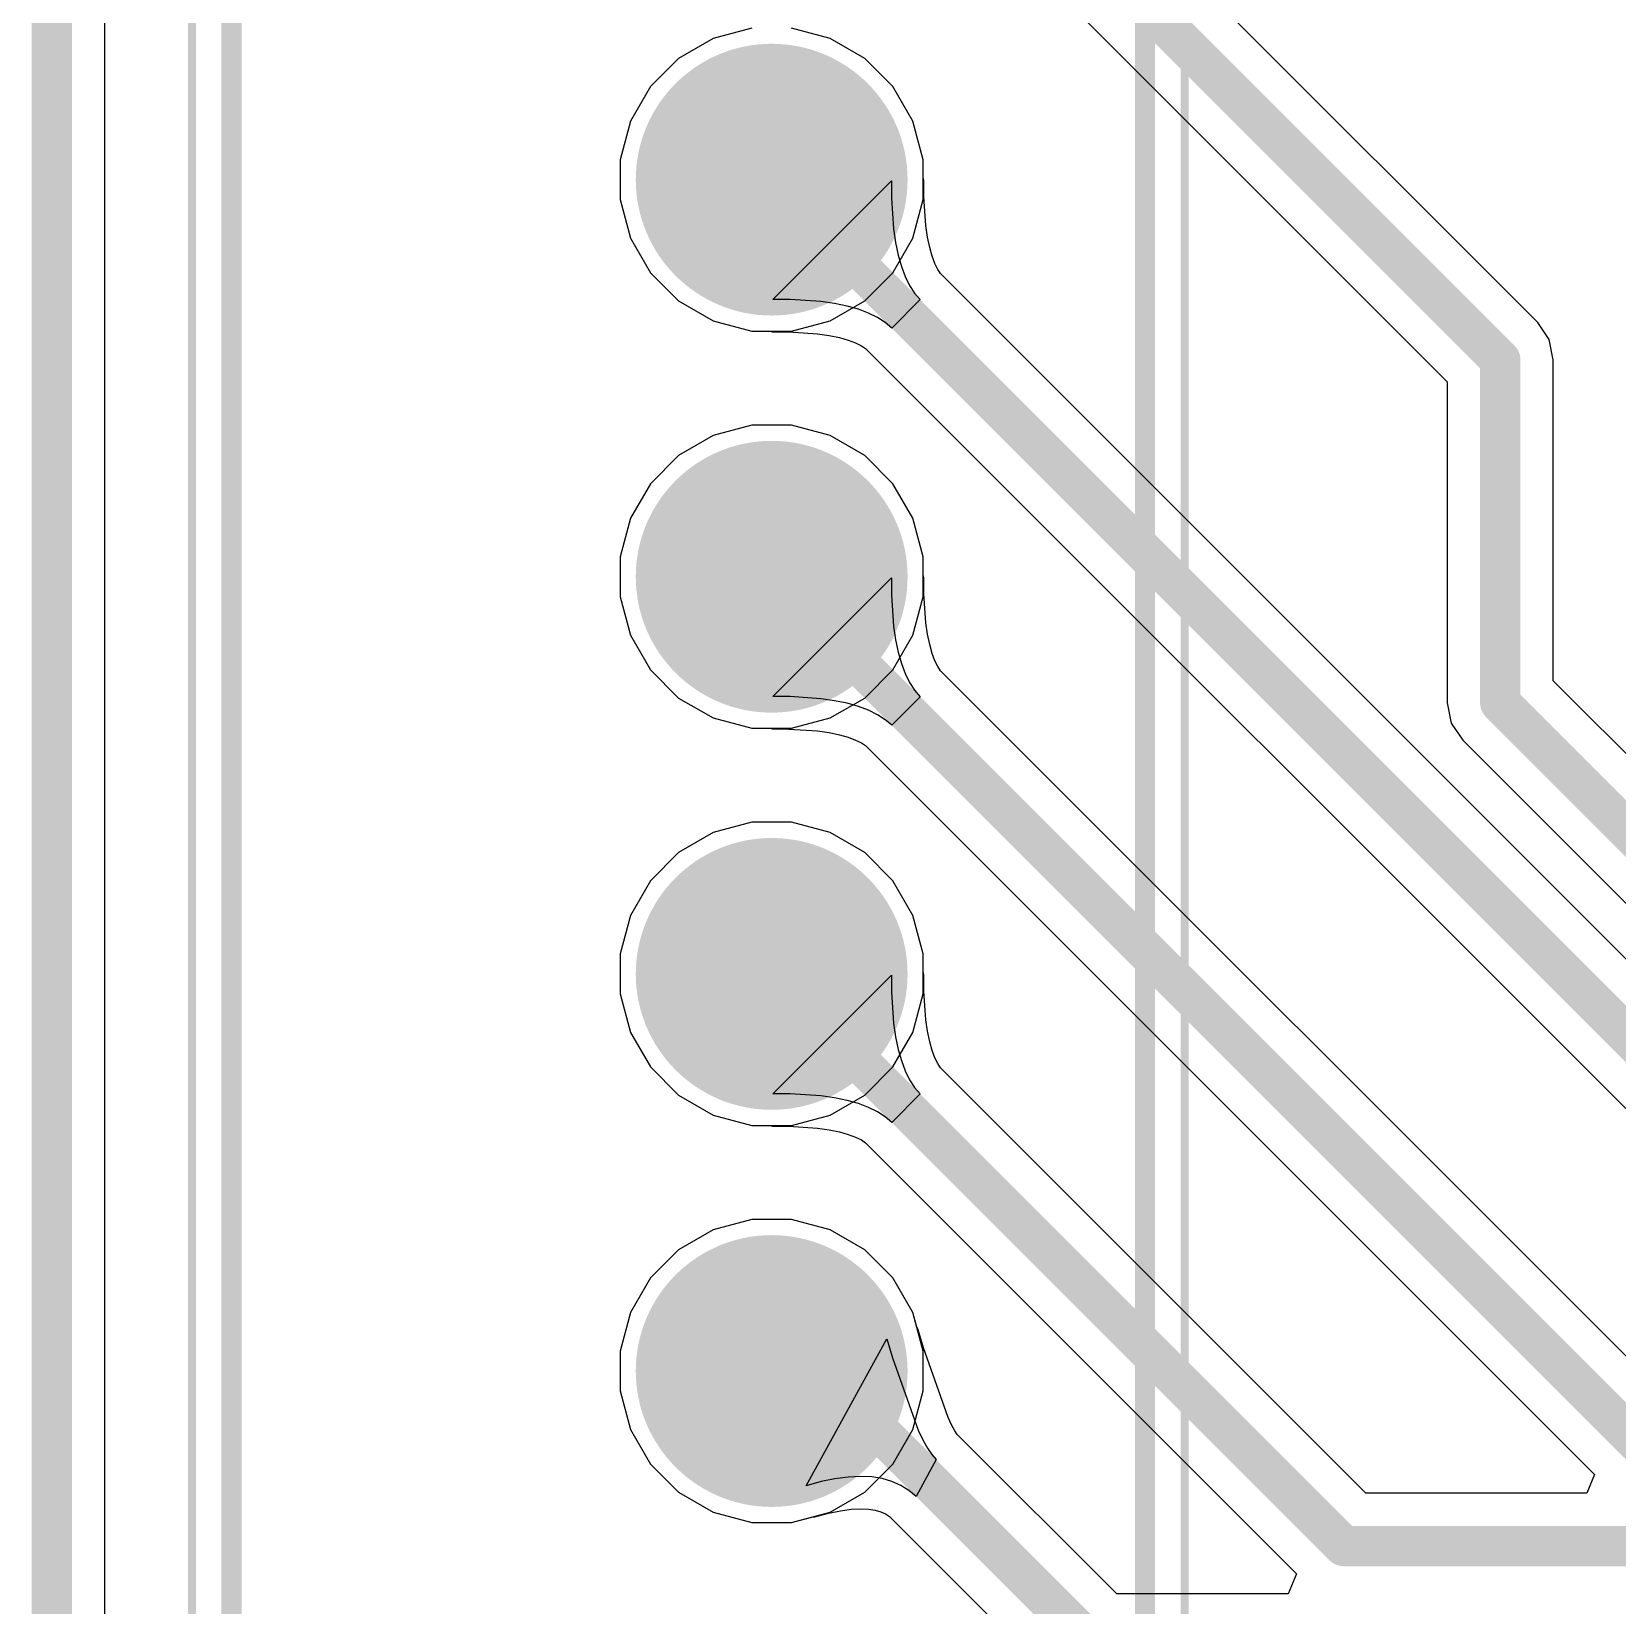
# Model space of a CAD drawing. Header units: inches. Extents: x 1.37 to 4.6, y 1.74 to 5.29.
# Drawn here: x 1.375 to 1.768, y 2.0953 to 2.4853 of the extents above; entities that cross this region are included whole.
import ezdxf

# ---------------------------------------------------------------- set-up
doc = ezdxf.new("R2010")
doc.units = ezdxf.units.IN
doc.header["$MEASUREMENT"] = 0
for name, color, linetype in [('BottomLayer', 5, 'Continuous'), ('BottomSolder', 6, 'Continuous'), ('KeepOutLayer', 6, 'Continuous'), ('Mechanical13', 56, 'Continuous'), ('Mechanical15', 56, 'Continuous'), ('MultiLayer', 9, 'Continuous'), ('PadHoleLayer', 156, 'Continuous'), ('TopLayer', 1, 'Continuous'), ('TopOverlay', 2, 'Continuous'), ('TopSolder', 216, 'Continuous')]:
    doc.layers.add(name, color=color, linetype=linetype)

# ---------------------------------------------------------------- blocks, each defined once
blk = doc.blocks.new('JST_B8B_XH_A_133')
at = {"layer": 'BottomLayer'}
h = blk.add_hatch(color=5, dxfattribs=at)
edge = h.paths.add_edge_path()
edge.add_arc((-0.04921, -0.02067), 0.02968, 0, 360)
h = blk.add_hatch(color=5, dxfattribs=at)
edge = h.paths.add_edge_path()
edge.add_arc((0.04921, -0.02067), 0.02968, 0, 360)
h = blk.add_hatch(color=5, dxfattribs=at)
edge = h.paths.add_edge_path()
edge.add_arc((0.14764, -0.02067), 0.02968, 0, 360)
h = blk.add_hatch(color=5, dxfattribs=at)
edge = h.paths.add_edge_path()
edge.add_arc((0.24606, -0.02067), 0.02968, 0, 360)
at = {"layer": 'BottomSolder'}
h = blk.add_hatch(color=6, dxfattribs=at)
edge = h.paths.add_edge_path()
edge.add_arc((-0.04921, -0.02067), 0.03368, 0, 360)
h = blk.add_hatch(color=6, dxfattribs=at)
edge = h.paths.add_edge_path()
edge.add_arc((0.04921, -0.02067), 0.03368, 0, 360)
h = blk.add_hatch(color=6, dxfattribs=at)
edge = h.paths.add_edge_path()
edge.add_arc((0.14764, -0.02067), 0.03368, 0, 360)
h = blk.add_hatch(color=6, dxfattribs=at)
edge = h.paths.add_edge_path()
edge.add_arc((0.24606, -0.02067), 0.03368, 0, 360)
at = {"layer": 'MultiLayer'}
h = blk.add_hatch(color=9, dxfattribs=at)
edge = h.paths.add_edge_path()
edge.add_arc((-0.04921, -0.02067), 0.02968, 0, 360)
h = blk.add_hatch(color=9, dxfattribs=at)
edge = h.paths.add_edge_path()
edge.add_arc((0.04921, -0.02067), 0.02968, 0, 360)
h = blk.add_hatch(color=9, dxfattribs=at)
edge = h.paths.add_edge_path()
edge.add_arc((0.14764, -0.02067), 0.02968, 0, 360)
h = blk.add_hatch(color=9, dxfattribs=at)
edge = h.paths.add_edge_path()
edge.add_arc((0.24606, -0.02067), 0.02968, 0, 360)
at = {"layer": 'PadHoleLayer'}
h = blk.add_hatch(color=156, dxfattribs=at)
edge = h.paths.add_edge_path()
edge.add_arc((-0.04921, -0.02067), 0.01969, 0, 360)
h = blk.add_hatch(color=156, dxfattribs=at)
edge = h.paths.add_edge_path()
edge.add_arc((0.04921, -0.02067), 0.01969, 0, 360)
h = blk.add_hatch(color=156, dxfattribs=at)
edge = h.paths.add_edge_path()
edge.add_arc((0.14764, -0.02067), 0.01969, 0, 360)
h = blk.add_hatch(color=156, dxfattribs=at)
edge = h.paths.add_edge_path()
edge.add_arc((0.24606, -0.02067), 0.01969, 0, 360)
at = {"layer": 'TopLayer'}
h = blk.add_hatch(color=1, dxfattribs=at)
edge = h.paths.add_edge_path()
edge.add_arc((-0.04921, -0.02067), 0.02968, 0, 360)
h = blk.add_hatch(color=1, dxfattribs=at)
edge = h.paths.add_edge_path()
edge.add_arc((0.04921, -0.02067), 0.02968, 0, 360)
h = blk.add_hatch(color=1, dxfattribs=at)
edge = h.paths.add_edge_path()
edge.add_arc((0.14764, -0.02067), 0.02968, 0, 360)
h = blk.add_hatch(color=1, dxfattribs=at)
edge = h.paths.add_edge_path()
edge.add_arc((0.24606, -0.02067), 0.02968, 0, 360)
at = {"layer": 'TopSolder'}
h = blk.add_hatch(color=216, dxfattribs=at)
edge = h.paths.add_edge_path()
edge.add_arc((-0.04921, -0.02067), 0.03368, 0, 360)
h = blk.add_hatch(color=216, dxfattribs=at)
edge = h.paths.add_edge_path()
edge.add_arc((0.04921, -0.02067), 0.03368, 0, 360)
h = blk.add_hatch(color=216, dxfattribs=at)
edge = h.paths.add_edge_path()
edge.add_arc((0.14764, -0.02067), 0.03368, 0, 360)
h = blk.add_hatch(color=216, dxfattribs=at)
edge = h.paths.add_edge_path()
edge.add_arc((0.24606, -0.02067), 0.03368, 0, 360)
at = {"layer": 'Mechanical13', "const_width": 0.005}
for points in [[(-0.44094, 0.11319), (0.44094, 0.11319)], [(-0.44094, -0.11319), (0.44094, -0.11319)]]:
    blk.add_lwpolyline(points, dxfattribs=at)
at = {"layer": 'Mechanical15', "const_width": 0.00197}
for points in [[(-0.45079, 0.12303), (0.45079, 0.12303)], [(-0.45079, -0.12303), (0.45079, -0.12303)]]:
    blk.add_lwpolyline(points, dxfattribs=at)
at = {"layer": 'TopOverlay', "const_width": 0.005}
for points in [[(-0.44094, 0.11319), (0.44094, 0.11319)], [(-0.44094, -0.11319), (0.44094, -0.11319)]]:
    blk.add_lwpolyline(points, dxfattribs=at)

msp = doc.modelspace()

# ---------------------------------------------------------------- linework, layer by layer
at = {"layer": 'BottomLayer'}
for p, q in [((1.39313, 1.75813), (1.39313, 5.03187)), ((1.54389, 2.48366), (1.53532, 2.47871)), ((1.55344, 2.48622), (1.54389, 2.48366)), ((1.57288, 2.48366), (1.56333, 2.48622)), ((1.58145, 2.47871), (1.57288, 2.48366)), ((1.53532, 2.47871), (1.52833, 2.47172)), ((1.58844, 2.47172), (1.58145, 2.47871)), ((1.52833, 2.47172), (1.52339, 2.46315)), ((1.59338, 2.46315), (1.58844, 2.47172)), ((1.52339, 2.46315), (1.52083, 2.4536)), ((1.59594, 2.4536), (1.59338, 2.46315)), ((1.52083, 2.4536), (1.52083, 2.44371)), ((1.59594, 2.44371), (1.59594, 2.4536)), ((1.52083, 2.44371), (1.52339, 2.43416)), ((1.59338, 2.43416), (1.59594, 2.44371)), ((1.52339, 2.43416), (1.52833, 2.42559)), ((1.58844, 2.42559), (1.59338, 2.43416)), ((1.52833, 2.42559), (1.53532, 2.4186)), ((1.58145, 2.4186), (1.58844, 2.42559)), ((1.53532, 2.4186), (1.54389, 2.41366)), ((1.57288, 2.41366), (1.58145, 2.4186)), ((1.54389, 2.41366), (1.55344, 2.4111)), ((1.56333, 2.4111), (1.57288, 2.41366)), ((1.55344, 2.4111), (1.56333, 2.4111)), ((1.55344, 2.38779), (1.54389, 2.38523)), ((1.56333, 2.38779), (1.55344, 2.38779)), ((1.57288, 2.38523), (1.56333, 2.38779)), ((1.54389, 2.38523), (1.53532, 2.38029)), ((1.58145, 2.38029), (1.57288, 2.38523)), ((1.53532, 2.38029), (1.52833, 2.37329)), ((1.58844, 2.37329), (1.58145, 2.38029)), ((1.52833, 2.37329), (1.52339, 2.36473)), ((1.59338, 2.36473), (1.58844, 2.37329)), ((1.52339, 2.36473), (1.52083, 2.35518)), ((1.59594, 2.35518), (1.59338, 2.36473)), ((1.52083, 2.35518), (1.52083, 2.34529)), ((1.59594, 2.34529), (1.59594, 2.35518)), ((1.52083, 2.34529), (1.52339, 2.33573)), ((1.59338, 2.33573), (1.59594, 2.34529)), ((1.52339, 2.33573), (1.52833, 2.32717)), ((1.58844, 2.32717), (1.59338, 2.33573)), ((1.52833, 2.32717), (1.53532, 2.32018)), ((1.58145, 2.32018), (1.58844, 2.32717)), ((1.53532, 2.32018), (1.54389, 2.31523)), ((1.57288, 2.31523), (1.58145, 2.32018)), ((1.54389, 2.31523), (1.55344, 2.31267)), ((1.56333, 2.31267), (1.57288, 2.31523)), ((1.55344, 2.31267), (1.56333, 2.31267)), ((1.55344, 2.28937), (1.54389, 2.28681)), ((1.56333, 2.28937), (1.55344, 2.28937)), ((1.57288, 2.28681), (1.56333, 2.28937)), ((1.54389, 2.28681), (1.53532, 2.28186)), ((1.58145, 2.28186), (1.57288, 2.28681)), ((1.53532, 2.28186), (1.52833, 2.27487)), ((1.58844, 2.27487), (1.58145, 2.28186)), ((1.52833, 2.27487), (1.52339, 2.2663)), ((1.59338, 2.2663), (1.58844, 2.27487)), ((1.52339, 2.2663), (1.52083, 2.25675)), ((1.59594, 2.25675), (1.59338, 2.2663)), ((1.52083, 2.25675), (1.52083, 2.24686)), ((1.59594, 2.24686), (1.59594, 2.25675)), ((1.52083, 2.24686), (1.52339, 2.23731)), ((1.59338, 2.23731), (1.59594, 2.24686)), ((1.52339, 2.23731), (1.52833, 2.22874)), ((1.58844, 2.22874), (1.59338, 2.23731)), ((1.52833, 2.22874), (1.53532, 2.22175)), ((1.58145, 2.22175), (1.58844, 2.22874)), ((1.53532, 2.22175), (1.54389, 2.21681)), ((1.57288, 2.21681), (1.58145, 2.22175)), ((1.54389, 2.21681), (1.55344, 2.21425)), ((1.56333, 2.21425), (1.57288, 2.21681)), ((1.55344, 2.21425), (1.56333, 2.21425)), ((1.55344, 2.19094), (1.54389, 2.18838)), ((1.56333, 2.19094), (1.55344, 2.19094)), ((1.57288, 2.18838), (1.56333, 2.19094)), ((1.54389, 2.18838), (1.53532, 2.18344)), ((1.58145, 2.18344), (1.57288, 2.18838)), ((1.53532, 2.18344), (1.52833, 2.17644)), ((1.58844, 2.17644), (1.58145, 2.18344)), ((1.52833, 2.17644), (1.52339, 2.16788)), ((1.59338, 2.16788), (1.58844, 2.17644)), ((1.52339, 2.16788), (1.52083, 2.15833)), ((1.59594, 2.15833), (1.59338, 2.16788)), ((1.52083, 2.15833), (1.52083, 2.14844)), ((1.59594, 2.14844), (1.59594, 2.15833)), ((1.52083, 2.14844), (1.52339, 2.13888)), ((1.59338, 2.13888), (1.59594, 2.14844)), ((1.52339, 2.13888), (1.52833, 2.13032)), ((1.58844, 2.13032), (1.59338, 2.13888)), ((1.52833, 2.13032), (1.53532, 2.12333)), ((1.58145, 2.12333), (1.58844, 2.13032)), ((1.53532, 2.12333), (1.54389, 2.11838)), ((1.57288, 2.11838), (1.58145, 2.12333)), ((1.54389, 2.11838), (1.55344, 2.11582)), ((1.56333, 2.11582), (1.57288, 2.11838)), ((1.55344, 2.11582), (1.56333, 2.11582))]:
    msp.add_line(p, q, dxfattribs=at)
at = {"layer": 'KeepOutLayer', "const_width": 0.01}
msp.add_lwpolyline([(1.38, 5.045), (1.38, 1.745)], dxfattribs=at)
at = {"layer": 'TopLayer'}
for p, q in [((1.39313, 1.75813), (1.39313, 5.03187)), ((1.74824, 2.41327), (1.60649, 2.55502)), ((1.60056, 2.52382), (1.72583, 2.39855)), ((1.54389, 2.48366), (1.53532, 2.47871)), ((1.55344, 2.48622), (1.54389, 2.48366)), ((1.57288, 2.48366), (1.56333, 2.48622)), ((1.58145, 2.47871), (1.57288, 2.48366)), ((1.53532, 2.47871), (1.52833, 2.47172)), ((1.58844, 2.47172), (1.58145, 2.47871)), ((1.52833, 2.47172), (1.52339, 2.46315)), ((1.59338, 2.46315), (1.58844, 2.47172)), ((1.52339, 2.46315), (1.52083, 2.4536)), ((1.59594, 2.4536), (1.59338, 2.46315)), ((1.52083, 2.4536), (1.52083, 2.44371)), ((1.59594, 2.44916), (1.59594, 2.4536)), ((1.55868, 2.41897), (1.58807, 2.44836)), ((1.58807, 2.44836), (1.5881, 2.44409)), ((1.5961, 2.44842), (1.59594, 2.44916)), ((1.59613, 2.44439), (1.5961, 2.44842)), ((1.59661, 2.43727), (1.59613, 2.44439)), ((1.52083, 2.44371), (1.52339, 2.43416)), ((1.5881, 2.44409), (1.58862, 2.43643)), ((1.58862, 2.43643), (1.5891, 2.43304)), ((1.59702, 2.43443), (1.59661, 2.43727)), ((1.52339, 2.43416), (1.52833, 2.42559)), ((1.5891, 2.43304), (1.58974, 2.42995)), ((1.59755, 2.43185), (1.59702, 2.43443)), ((1.58974, 2.42995), (1.59053, 2.42715)), ((1.59817, 2.42966), (1.59755, 2.43185)), ((1.59885, 2.42785), (1.59817, 2.42966)), ((1.52833, 2.42559), (1.53532, 2.4186)), ((1.59053, 2.42715), (1.59147, 2.42465)), ((1.59147, 2.42465), (1.59257, 2.42244)), ((1.59955, 2.42642), (1.59885, 2.42785)), ((1.60024, 2.42537), (1.59955, 2.42642)), ((1.86248, 2.16313), (1.60024, 2.42537)), ((1.59257, 2.42244), (1.59381, 2.42053)), ((1.53532, 2.4186), (1.54389, 2.41366)), ((1.56295, 2.41894), (1.55868, 2.41897)), ((1.57061, 2.41842), (1.56295, 2.41894)), ((1.574, 2.41794), (1.57061, 2.41842)), ((1.57709, 2.4173), (1.574, 2.41794)), ((1.57989, 2.41651), (1.57709, 2.4173)), ((1.5952, 2.41891), (1.58813, 2.41184)), ((1.59381, 2.42053), (1.5952, 2.41891)), ((1.54389, 2.41366), (1.55344, 2.4111)), ((1.58239, 2.41557), (1.57989, 2.41651)), ((1.5846, 2.41448), (1.58239, 2.41557)), ((1.58651, 2.41323), (1.5846, 2.41448)), ((1.58813, 2.41184), (1.58651, 2.41323)), ((1.75108, 2.40901), (1.74824, 2.41327)), ((1.55344, 2.4111), (1.55788, 2.4111)), ((1.55788, 2.4111), (1.55862, 2.41094)), ((1.55862, 2.41094), (1.56265, 2.41092)), ((1.56265, 2.41092), (1.56977, 2.41043)), ((1.56977, 2.41043), (1.57262, 2.41003)), ((1.57262, 2.41003), (1.57519, 2.40949)), ((1.57519, 2.40949), (1.57738, 2.40888)), ((1.57738, 2.40888), (1.57919, 2.4082)), ((1.75208, 2.40399), (1.75108, 2.40901)), ((1.57919, 2.4082), (1.58062, 2.40749)), ((1.58062, 2.40749), (1.58168, 2.4068)), ((1.58168, 2.4068), (1.84073, 2.14775)), ((1.75208, 2.32443), (1.75208, 2.40399)), ((1.72583, 2.39855), (1.72583, 2.31899)), ((1.55344, 2.38779), (1.54389, 2.38523)), ((1.56333, 2.38779), (1.55344, 2.38779)), ((1.57288, 2.38523), (1.56333, 2.38779)), ((1.54389, 2.38523), (1.53532, 2.38029)), ((1.58145, 2.38029), (1.57288, 2.38523)), ((1.53532, 2.38029), (1.52833, 2.37329)), ((1.58844, 2.37329), (1.58145, 2.38029)), ((1.52833, 2.37329), (1.52339, 2.36473)), ((1.59338, 2.36473), (1.58844, 2.37329)), ((1.52339, 2.36473), (1.52083, 2.35518)), ((1.59594, 2.35518), (1.59338, 2.36473)), ((1.52083, 2.35518), (1.52083, 2.34529)), ((1.59594, 2.35073), (1.59594, 2.35518)), ((1.55868, 2.32055), (1.58807, 2.34993)), ((1.58807, 2.34993), (1.5881, 2.34566)), ((1.5961, 2.34999), (1.59594, 2.35073)), ((1.59613, 2.34596), (1.5961, 2.34999)), ((1.52083, 2.34529), (1.52339, 2.33573)), ((1.5881, 2.34566), (1.58862, 2.338)), ((1.59661, 2.33885), (1.59613, 2.34596)), ((1.59702, 2.336), (1.59661, 2.33885)), ((1.52339, 2.33573), (1.52833, 2.32717)), ((1.58862, 2.338), (1.5891, 2.33462)), ((1.5891, 2.33462), (1.58974, 2.33152)), ((1.59755, 2.33343), (1.59702, 2.336)), ((1.58974, 2.33152), (1.59053, 2.32873)), ((1.59817, 2.33123), (1.59755, 2.33343)), ((1.59885, 2.32942), (1.59817, 2.33123)), ((1.52833, 2.32717), (1.53532, 2.32018)), ((1.59053, 2.32873), (1.59147, 2.32622)), ((1.59955, 2.328), (1.59885, 2.32942)), ((1.60024, 2.32694), (1.59955, 2.328)), ((1.78405, 2.14313), (1.60024, 2.32694)), ((1.59147, 2.32622), (1.59257, 2.32401)), ((1.59257, 2.32401), (1.59381, 2.3221)), ((1.87697, 2.19954), (1.75208, 2.32443)), ((1.53532, 2.32018), (1.54389, 2.31523)), ((1.56295, 2.32052), (1.55868, 2.32055)), ((1.57061, 2.32), (1.56295, 2.32052)), ((1.574, 2.31951), (1.57061, 2.32)), ((1.57709, 2.31887), (1.574, 2.31951)), ((1.57989, 2.31808), (1.57709, 2.31887)), ((1.5952, 2.32048), (1.58813, 2.31341)), ((1.59381, 2.3221), (1.5952, 2.32048)), ((1.72583, 2.31899), (1.72683, 2.31397)), ((1.54389, 2.31523), (1.55344, 2.31267)), ((1.58239, 2.31714), (1.57989, 2.31808)), ((1.5846, 2.31605), (1.58239, 2.31714)), ((1.58651, 2.31481), (1.5846, 2.31605)), ((1.58813, 2.31341), (1.58651, 2.31481)), ((1.55344, 2.31267), (1.55788, 2.31267)), ((1.55788, 2.31267), (1.55862, 2.31252)), ((1.55862, 2.31252), (1.56265, 2.31249)), ((1.56265, 2.31249), (1.56977, 2.31201)), ((1.56977, 2.31201), (1.57262, 2.3116)), ((1.57262, 2.3116), (1.57519, 2.31107)), ((1.57519, 2.31107), (1.57738, 2.31045)), ((1.72683, 2.31397), (1.72967, 2.30971)), ((1.57738, 2.31045), (1.57919, 2.30977)), ((1.57919, 2.30977), (1.58062, 2.30906)), ((1.58062, 2.30906), (1.58168, 2.30838)), ((1.58168, 2.30838), (1.76231, 2.12775)), ((1.72967, 2.30971), (1.86575, 2.17363)), ((1.55344, 2.28937), (1.54389, 2.28681)), ((1.56333, 2.28937), (1.55344, 2.28937)), ((1.57288, 2.28681), (1.56333, 2.28937)), ((1.54389, 2.28681), (1.53532, 2.28186)), ((1.58145, 2.28186), (1.57288, 2.28681)), ((1.53532, 2.28186), (1.52833, 2.27487)), ((1.58844, 2.27487), (1.58145, 2.28186)), ((1.52833, 2.27487), (1.52339, 2.2663)), ((1.59338, 2.2663), (1.58844, 2.27487)), ((1.52339, 2.2663), (1.52083, 2.25675)), ((1.59594, 2.25675), (1.59338, 2.2663)), ((1.52083, 2.25675), (1.52083, 2.24686)), ((1.59594, 2.25231), (1.59594, 2.25675)), ((1.5961, 2.25157), (1.59594, 2.25231)), ((1.55868, 2.22212), (1.58807, 2.25151)), ((1.58807, 2.25151), (1.5881, 2.24724)), ((1.59613, 2.24754), (1.5961, 2.25157)), ((1.52083, 2.24686), (1.52339, 2.23731)), ((1.5881, 2.24724), (1.58862, 2.23958)), ((1.59661, 2.24042), (1.59613, 2.24754)), ((1.59702, 2.23757), (1.59661, 2.24042)), ((1.52339, 2.23731), (1.52833, 2.22874)), ((1.58862, 2.23958), (1.5891, 2.23619)), ((1.5891, 2.23619), (1.58974, 2.2331)), ((1.59755, 2.235), (1.59702, 2.23757)), ((1.58974, 2.2331), (1.59053, 2.2303)), ((1.59817, 2.23281), (1.59755, 2.235)), ((1.59885, 2.231), (1.59817, 2.23281)), ((1.52833, 2.22874), (1.53532, 2.22175)), ((1.59053, 2.2303), (1.59147, 2.2278)), ((1.59955, 2.22957), (1.59885, 2.231)), ((1.60024, 2.22852), (1.59955, 2.22957)), ((1.70563, 2.12313), (1.60024, 2.22852)), ((1.59147, 2.2278), (1.59257, 2.22559)), ((1.59257, 2.22559), (1.59381, 2.22368)), ((1.53532, 2.22175), (1.54389, 2.21681)), ((1.56295, 2.22209), (1.55868, 2.22212)), ((1.57061, 2.22157), (1.56295, 2.22209)), ((1.574, 2.22109), (1.57061, 2.22157)), ((1.57709, 2.22045), (1.574, 2.22109)), ((1.57989, 2.21966), (1.57709, 2.22045)), ((1.5952, 2.22206), (1.58813, 2.21499)), ((1.59381, 2.22368), (1.5952, 2.22206)), ((1.54389, 2.21681), (1.55344, 2.21425)), ((1.58239, 2.21872), (1.57989, 2.21966)), ((1.5846, 2.21763), (1.58239, 2.21872)), ((1.58651, 2.21638), (1.5846, 2.21763)), ((1.58813, 2.21499), (1.58651, 2.21638)), ((1.55344, 2.21425), (1.55788, 2.21425)), ((1.55788, 2.21425), (1.55862, 2.21409)), ((1.55862, 2.21409), (1.56265, 2.21406)), ((1.56265, 2.21406), (1.56977, 2.21358)), ((1.56977, 2.21358), (1.57262, 2.21317)), ((1.57262, 2.21317), (1.57519, 2.21264)), ((1.57519, 2.21264), (1.57738, 2.21203)), ((1.57738, 2.21203), (1.57919, 2.21134)), ((1.57919, 2.21134), (1.58062, 2.21064)), ((1.58062, 2.21064), (1.58168, 2.20995)), ((1.58168, 2.20995), (1.6885, 2.10313)), ((1.55344, 2.19094), (1.54389, 2.18838)), ((1.56333, 2.19094), (1.55344, 2.19094)), ((1.57288, 2.18838), (1.56333, 2.19094)), ((1.54389, 2.18838), (1.53532, 2.18344)), ((1.58145, 2.18344), (1.57288, 2.18838)), ((1.53532, 2.18344), (1.52833, 2.17644)), ((1.58844, 2.17644), (1.58145, 2.18344)), ((1.52833, 2.17644), (1.52339, 2.16788)), ((1.59338, 2.16788), (1.58844, 2.17644)), ((1.52339, 2.16788), (1.52083, 2.15833)), ((1.59435, 2.16426), (1.59338, 2.16788)), ((1.56697, 2.12496), (1.58697, 2.16139)), ((1.58697, 2.16139), (1.58834, 2.15664)), ((1.59468, 2.16364), (1.59435, 2.16426)), ((1.59468, 2.16363), (1.59468, 2.16364)), ((1.59468, 2.16362), (1.59468, 2.16363)), ((1.59598, 2.1591), (1.59468, 2.16362)), ((1.52083, 2.15833), (1.52083, 2.14844)), ((1.6021, 2.14184), (1.59598, 2.1591)), ((1.58834, 2.15664), (1.59468, 2.13874)), ((1.52083, 2.14844), (1.52339, 2.13888)), ((1.60297, 2.14004), (1.6021, 2.14184)), ((1.52339, 2.13888), (1.52833, 2.13032)), ((1.59468, 2.13874), (1.59585, 2.13633)), ((1.60382, 2.13852), (1.60297, 2.14004)), ((1.60439, 2.13768), (1.60382, 2.13852)), ((1.59585, 2.13633), (1.59698, 2.1343)), ((1.59698, 2.1343), (1.59808, 2.13267)), ((1.64394, 2.09813), (1.60439, 2.13768)), ((1.52833, 2.13032), (1.53532, 2.12333)), ((1.59915, 2.13142), (1.59417, 2.12226)), ((1.59808, 2.13267), (1.59915, 2.13142)), ((1.57063, 2.12596), (1.56697, 2.12496)), ((1.57408, 2.12667), (1.57063, 2.12596)), ((1.57732, 2.12711), (1.57408, 2.12667)), ((1.58035, 2.12726), (1.57732, 2.12711)), ((1.58318, 2.12713), (1.58035, 2.12726)), ((1.58579, 2.12672), (1.58318, 2.12713)), ((1.5882, 2.12603), (1.58579, 2.12672)), ((1.5904, 2.12505), (1.5882, 2.12603)), ((1.76231, 2.12775), (1.76039, 2.12313)), ((1.53532, 2.12333), (1.54389, 2.11838)), ((1.59239, 2.1238), (1.5904, 2.12505)), ((1.59417, 2.12226), (1.59239, 2.1238)), ((1.76039, 2.12313), (1.70563, 2.12313)), ((1.54389, 2.11838), (1.55344, 2.11582)), ((1.56908, 2.11722), (1.5725, 2.11815)), ((1.5725, 2.11815), (1.57542, 2.11875)), ((1.57542, 2.11875), (1.57805, 2.11911)), ((1.57805, 2.11911), (1.58037, 2.11922)), ((1.58037, 2.11922), (1.58237, 2.11913)), ((1.58237, 2.11913), (1.58405, 2.11886)), ((1.58405, 2.11886), (1.58545, 2.11846)), ((1.58545, 2.11846), (1.58661, 2.11795)), ((1.55344, 2.11582), (1.56333, 2.11582)), ((1.56333, 2.11582), (1.56835, 2.11717)), ((1.56835, 2.11717), (1.56908, 2.11722)), ((1.58661, 2.11795), (1.5876, 2.11732)), ((1.5876, 2.11732), (1.5877, 2.11724)), ((1.5877, 2.11724), (1.62922, 2.07572)), ((1.6885, 2.10313), (1.68643, 2.09813)), ((1.68643, 2.09813), (1.64394, 2.09813))]:
    msp.add_line(p, q, dxfattribs=at)
at = {"layer": 'TopLayer', "const_width": 0.01}
for points in [[(1.59721, 2.54574), (1.73896, 2.40399)], [(1.55838, 2.44866), (1.85704, 2.15)], [(1.73896, 2.31899), (1.73896, 2.40399)], [(1.55838, 2.35023), (1.77862, 2.13)], [(1.73896, 2.31899), (1.87503, 2.18291)], [(1.55838, 2.25181), (1.70019, 2.11)], [(1.55838, 2.15338), (1.57012, 2.15338)], [(1.57012, 2.15338), (1.6385, 2.085)], [(1.70019, 2.11), (2.055, 2.11)]]:
    msp.add_lwpolyline(points, dxfattribs=at)
at = {"layer": 'TopLayer', "const_width": 0.005}
for points in [[(1.55588, 2.44866, 1), (1.56088, 2.44866, 1)], [(1.73646, 2.40399, 1), (1.74146, 2.40399, 1)], [(1.73646, 2.40399, 1), (1.74146, 2.40399, 1)], [(1.55588, 2.35023, 1), (1.56088, 2.35023, 1)], [(1.73646, 2.31899, 1), (1.74146, 2.31899, 1)], [(1.73646, 2.31899, 1), (1.74146, 2.31899, 1)], [(1.55588, 2.25181, 1), (1.56088, 2.25181, 1)], [(1.55588, 2.15338, 1), (1.56088, 2.15338, 1)], [(1.56762, 2.15338, 1), (1.57262, 2.15338, 1)], [(1.56762, 2.15338, 1), (1.57262, 2.15338, 1)], [(1.69769, 2.11, 1), (1.70269, 2.11, 1)], [(1.69769, 2.11, 1), (1.70269, 2.11, 1)]]:
    msp.add_lwpolyline(points, format="xyb", close=True, dxfattribs=at)

# ---------------------------------------------------------------- block references
at = {"rotation": 90}
msp.add_blockref('JST_B8B_XH_A_133', (1.53772, 2.20259), dxfattribs=at)

doc.saveas('drawing.dxf')
